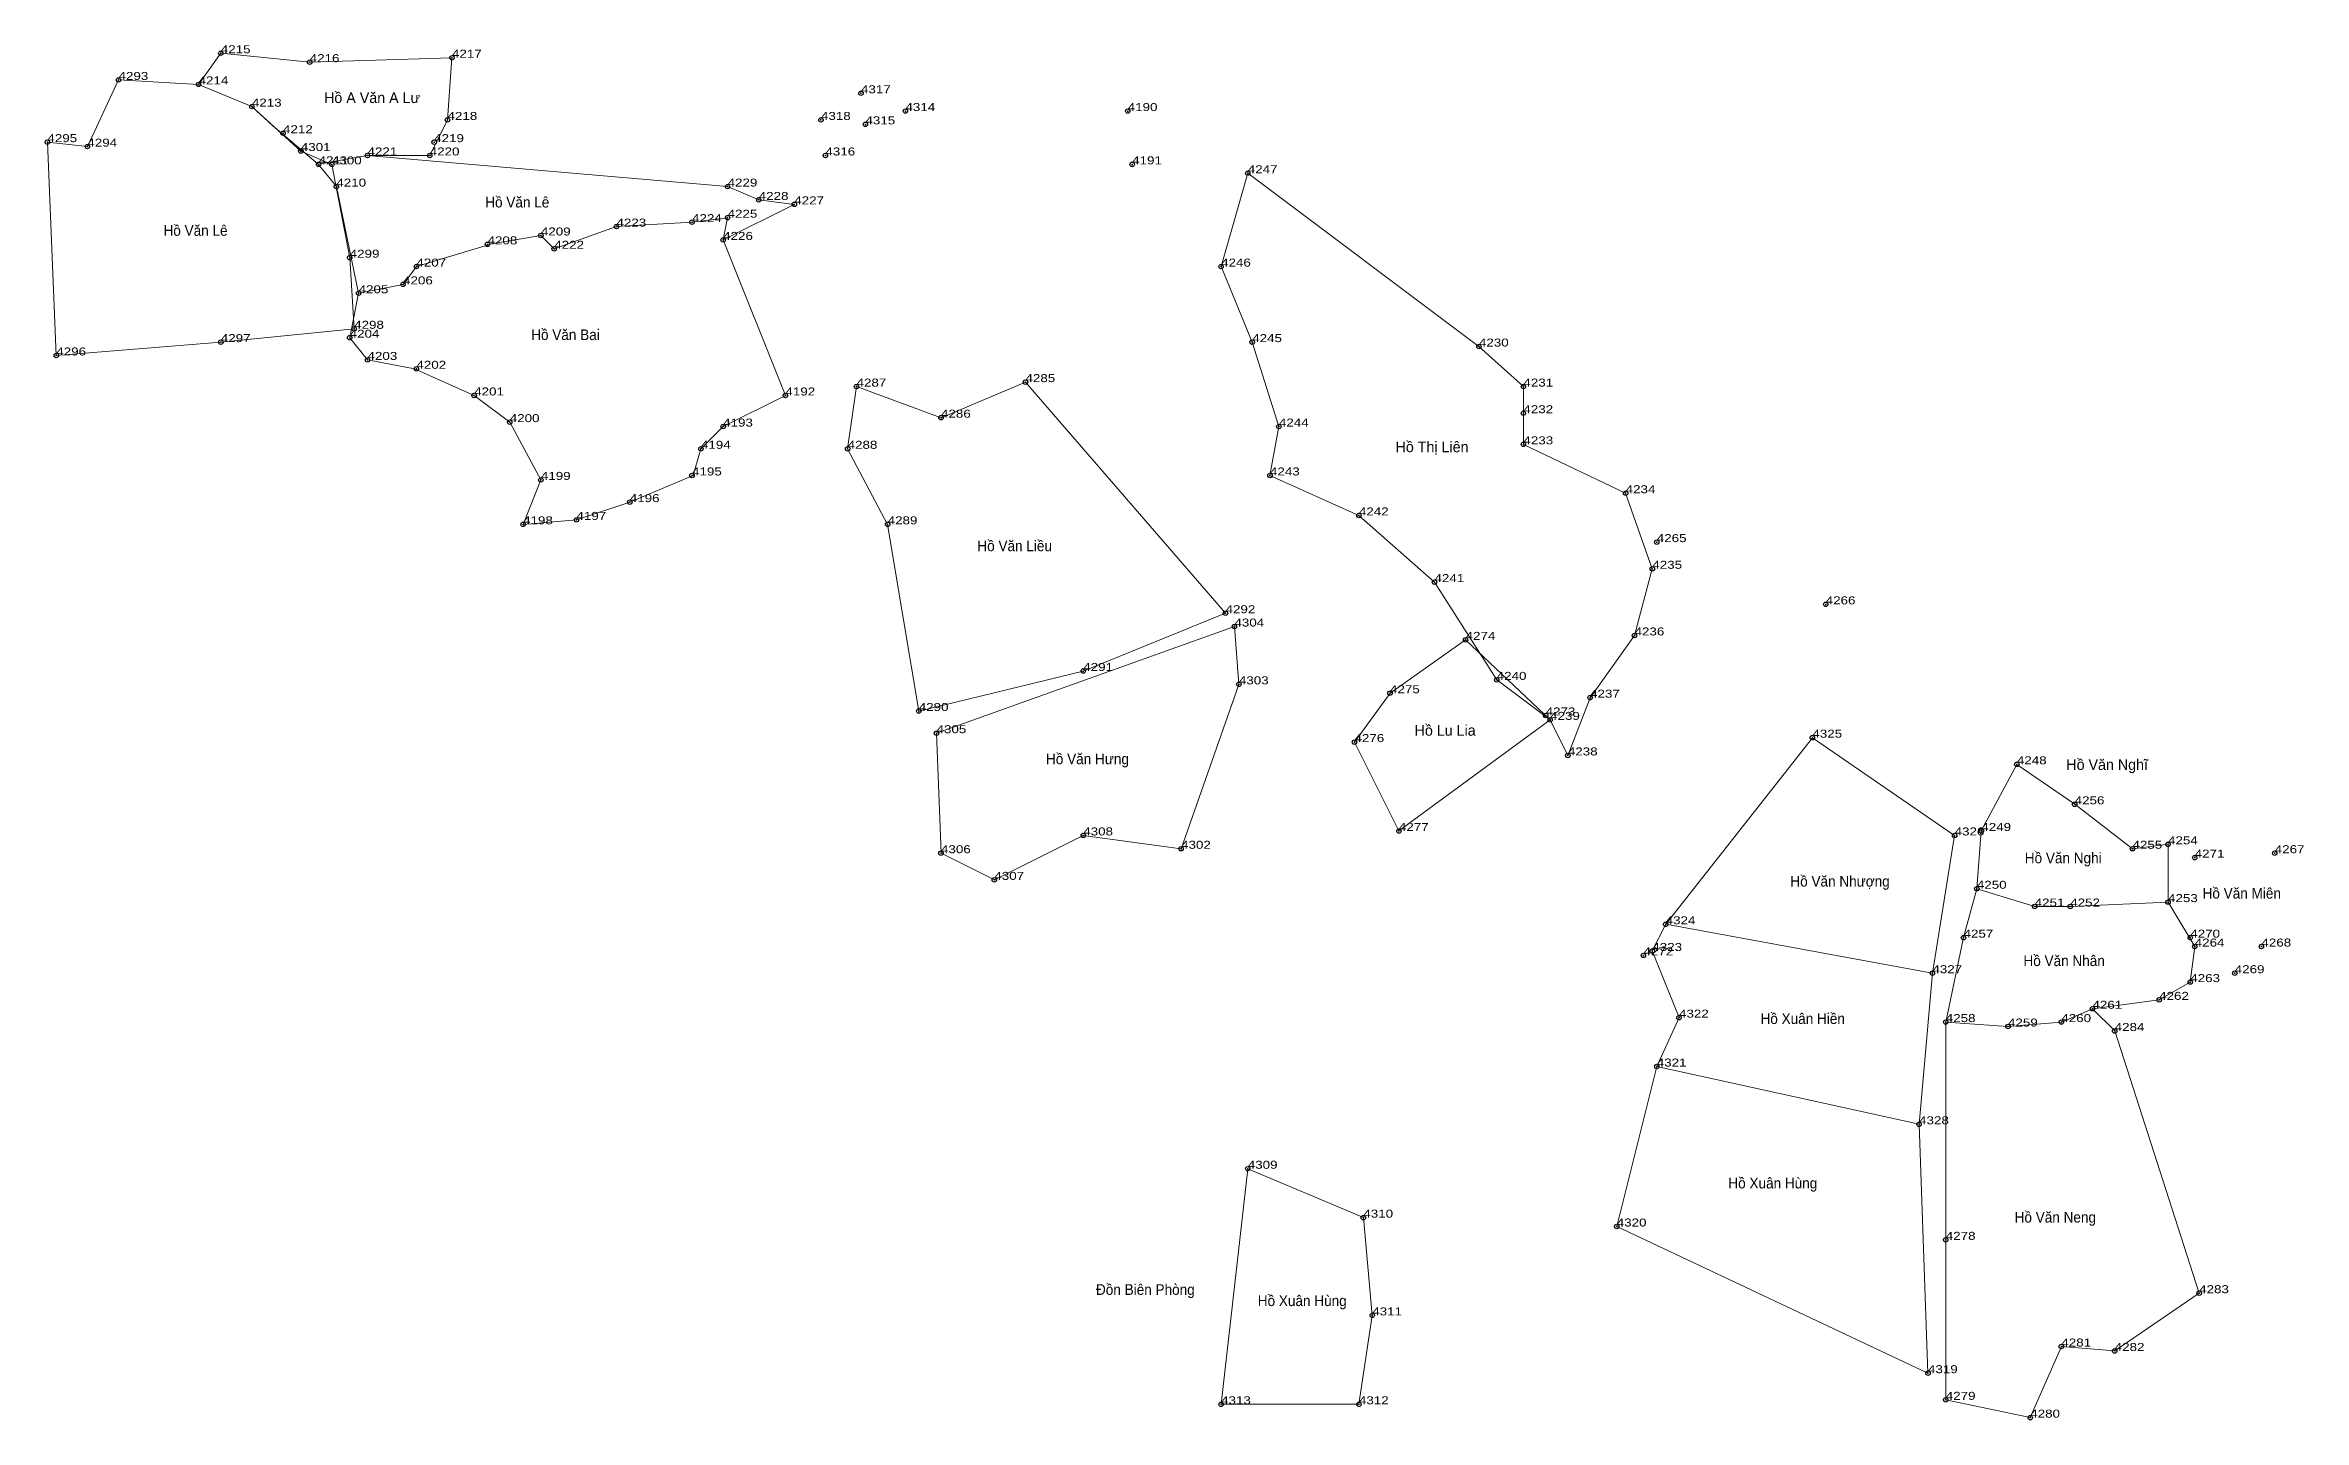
# Model space of a CAD drawing. Header units: centimetres. Extents: x 536072 to 541537, y 1838884 to 1841797.
# Drawn here: x 536072 to 536581, y 1838884 to 1839194 of the extents above; entities that cross this region are included whole.
import ezdxf
from ezdxf.enums import TextEntityAlignment as Align

# ---------------------------------------------------------------- set-up
doc = ezdxf.new("R2010")
doc.units = ezdxf.units.CM
doc.header["$LTSCALE"] = 2
doc.header["$PDMODE"] = 32
doc.header["$PDSIZE"] = 1
doc.layers.add('10', color=7, linetype='Continuous', lineweight=13)
doc.layers.add('7', color=7, linetype='Continuous')

msp = doc.modelspace()

# ---------------------------------------------------------------- linework, layer by layer
at = {"layer": '10'}
for p, q in [((536239, 1839115), (536225, 1839150)), ((536437, 1838996), (536497, 1838985))]:
    msp.add_line(p, q, dxfattribs=at)
for points in [[(536119, 1839180), (536107, 1839185), (536112, 1839192), (536132, 1839190), (536164, 1839191), (536163, 1839177), (536159, 1839169), (536145, 1839169), (536133.91, 1839167.04)], [(536133.91, 1839167.04), (536123.66, 1839175.75), (536119, 1839180)], [(536145, 1839169), (536226, 1839162), (536233, 1839159), (536241, 1839158), (536225, 1839150), (536226, 1839155), (536218, 1839154), (536201, 1839153), (536187, 1839148)], [(536143, 1839138), (536138, 1839162), (536133.91, 1839167.04)], [(536155.58, 1839120.96), (536145, 1839123), (536141, 1839128), (536143, 1839138), (536153, 1839140), (536156, 1839144), (536172.22, 1839148.88)], [(536172, 1839149), (536184, 1839151), (536187, 1839148)], [(536220, 1839103), (536218.24, 1839097.03), (536204, 1839091), (536192, 1839087), (536180, 1839086), (536184, 1839096), (536177, 1839109), (536169, 1839115), (536155.58, 1839120.96)], [(536239, 1839115), (536225, 1839108), (536220.12, 1839103.11)], [(536435, 1838964), (536440, 1838975), (536434, 1838990), (536437, 1838996), (536470, 1839038), (536502, 1839016), (536497, 1838985), (536494, 1838951)], [(536507, 1839004), (536504, 1838993), (536500, 1838974), (536514, 1838973), (536526, 1838974), (536533, 1838977), (536548, 1838979), (536555, 1838983), (536555, 1838983)], [(536555, 1838983), (536556, 1838991), (536550, 1839001)], [(536500, 1838974), (536500, 1838925), (536500, 1838889), (536519, 1838885), (536526, 1838901), (536538, 1838900), (536557, 1838913), (536538, 1838972), (536533, 1838977)]]:
    msp.add_lwpolyline(points, dxfattribs=at)
for points in [[(536089, 1839186), (536082, 1839171), (536073, 1839172), (536075, 1839124), (536112, 1839127), (536142, 1839130), (536141, 1839146), (536137, 1839167), (536130, 1839170), (536119, 1839180), (536107, 1839185)], [(536395, 1839126), (536405, 1839117), (536405, 1839111), (536405, 1839104), (536428, 1839093), (536434, 1839076), (536430, 1839061), (536420, 1839047), (536415, 1839034), (536411, 1839042), (536399, 1839051), (536385, 1839073), (536368, 1839088), (536348, 1839097), (536350, 1839108), (536344, 1839127), (536337, 1839144), (536343, 1839165)], [(536293, 1839118), (536274, 1839110), (536255, 1839117), (536253, 1839103), (536262, 1839086), (536269, 1839044), (536306, 1839053), (536338, 1839066)], [(536328, 1839013), (536341, 1839050), (536340, 1839063), (536273, 1839039), (536274, 1839012), (536286, 1839006), (536306, 1839016)], [(536411, 1839042), (536392, 1839060), (536375, 1839048), (536367, 1839037), (536377, 1839017)], [(536516, 1839032), (536508, 1839017), (536507, 1839004), (536520, 1839000), (536528, 1839000), (536550, 1839001), (536550, 1839014), (536542, 1839013), (536529, 1839023)], [(536496, 1838895), (536426, 1838928), (536435, 1838964), (536494, 1838951)], [(536343, 1838941), (536369, 1838930), (536371, 1838908), (536368, 1838888), (536337, 1838888)]]:
    msp.add_lwpolyline(points, close=True, dxfattribs=at)
at = {"layer": '7'}
for p in [(536112, 1839192), (536132, 1839190), (536164, 1839191), (536089, 1839186), (536107, 1839185), (536256, 1839183), (536119, 1839180), (536266, 1839179), (536316, 1839179), (536126, 1839174), (536163, 1839177), (536247, 1839177), (536257, 1839176), (536073, 1839172), (536082, 1839171), (536130, 1839170), (536145, 1839169), (536159, 1839169), (536160, 1839172), (536248, 1839169), (536134, 1839167), (536137, 1839167), (536317, 1839167), (536343, 1839165), (536138, 1839162), (536226, 1839162), (536233, 1839159), (536241, 1839158), (536201, 1839153), (536218, 1839154), (536226, 1839155), (536172, 1839149), (536184, 1839151), (536187, 1839148), (536225, 1839150), (536141, 1839146), (536156, 1839144), (536337, 1839144), (536143, 1839138), (536153, 1839140), (536112, 1839127), (536141, 1839128), (536142, 1839130), (536344, 1839127), (536075, 1839124), (536145, 1839123), (536395, 1839126), (536156, 1839121), (536255, 1839117), (536293, 1839118), (536405, 1839117), (536169, 1839115), (536239, 1839115), (536177, 1839109), (536225, 1839108), (536274, 1839110), (536350, 1839108), (536405, 1839111), (536220, 1839103), (536253, 1839103), (536405, 1839104), (536218, 1839097), (536348, 1839097), (536184, 1839096), (536428, 1839093), (536192, 1839087), (536204, 1839091), (536368, 1839088), (536180, 1839086), (536262, 1839086), (536435, 1839082), (536385, 1839073), (536434, 1839076), (536338, 1839066), (536473, 1839068), (536340, 1839063), (536430, 1839061), (536392, 1839060), (536306, 1839053), (536399, 1839051), (536341, 1839050), (536375, 1839048), (536420, 1839047), (536269, 1839044), (536410, 1839043), (536411, 1839042), (536273, 1839039), (536367, 1839037), (536470, 1839038), (536415, 1839034), (536516, 1839032), (536529, 1839023), (536306, 1839016), (536377, 1839017), (536502, 1839016), (536508, 1839017), (536274, 1839012), (536328, 1839013), (536542, 1839013), (536550, 1839014), (536556, 1839011), (536574, 1839012), (536286, 1839006), (536507, 1839004), (536520, 1839000), (536528, 1839000), (536550, 1839001), (536437, 1838996), (536434, 1838990), (536504, 1838993), (536555, 1838993), (536556, 1838991), (536571, 1838991), (536432, 1838989), (536497, 1838985), (536565, 1838985), (536555, 1838983), (536440, 1838975), (536533, 1838977), (536548, 1838979), (536500, 1838974), (536514, 1838973), (536526, 1838974), (536538, 1838972), (536435, 1838964), (536494, 1838951), (536343, 1838941), (536369, 1838930), (536426, 1838928), (536500, 1838925), (536557, 1838913), (536371, 1838908), (536526, 1838901), (536538, 1838900), (536496, 1838895), (536500, 1838889), (536337, 1838888), (536368, 1838888), (536519, 1838885)]:
    msp.add_point(p, dxfattribs=at)

# ---------------------------------------------------------------- texts
at = {"layer": '10'}
for s, p in [('Hồ A Văn A Lư', (536146.03, 1839180.8)), ('Hồ Thị Liên', (536384.45, 1839102.24)), ('Hồ Lu Lia', (536387.395, 1839038.44)), ('Hồ Văn Nghĩ', (536536.305, 1839030.74))]:
    msp.add_text(s, height=2.4, dxfattribs=at).set_placement(p, align=Align.CENTER)
at = {"layer": '10', "width": 0.95}
for s, p in [('Hồ Văn Lê', (536178.69, 1839157.3)), ('Hồ Văn Lê', (536106.32, 1839150.93)), ('Hồ Văn Bai', (536189.53, 1839127.47)), ('Hồ Văn Liều', (536290.57, 1839079.96)), ('Hồ Văn Hưng', (536306.95, 1839032.03)), ('Hồ Văn Nghi', (536526.42, 1839009.74)), ('Hồ Văn Nhượng', (536476.225, 1839004.49)), ('Hồ Văn Miên', (536566.585, 1839001.79)), ('Hồ Văn Nhân', (536526.63, 1838986.61)), ('Hồ Xuân Hiền', (536467.825, 1838973.58)), ('Hồ Xuân Hùng', (536461.105, 1838936.57)), ('Hồ Văn Neng', (536524.645, 1838928.89)), ('Đồn Biên Phòng', (536319.97, 1838912.62)), ('Hồ Xuân Hùng', (536355.255, 1838910.1))]:
    msp.add_text(s, height=2.4, dxfattribs=at).set_placement(p, align=Align.CENTER)
at = {"layer": '7', "width": 1.25}
for s, p in [('4215', (536112, 1839192)), ('4216', (536132, 1839190)), ('4217', (536164, 1839191)), ('4293', (536089, 1839186)), ('4214', (536107, 1839185)), ('4317', (536256, 1839183)), ('4213', (536119, 1839180)), ('4218', (536163, 1839177)), ('4318', (536247, 1839177)), ('4314', (536266, 1839179)), ('4190', (536316, 1839179)), ('4295', (536073, 1839172)), ('4212', (536126, 1839174)), ('4219', (536160, 1839172)), ('4315', (536257, 1839176)), ('4294', (536082, 1839171)), ('4301', (536130, 1839170)), ('4211', (536134, 1839167)), ('4300', (536137, 1839167)), ('4221', (536145, 1839169)), ('4220', (536159, 1839169)), ('4316', (536248, 1839169)), ('4191', (536317, 1839167)), ('4210', (536138, 1839162)), ('4229', (536226, 1839162)), ('4247', (536343, 1839165)), ('4228', (536233, 1839159)), ('4227', (536241, 1839158)), ('4209', (536184, 1839151)), ('4223', (536201, 1839153)), ('4224', (536218, 1839154)), ('4225', (536226, 1839155)), ('4299', (536141, 1839146)), ('4208', (536172, 1839149)), ('4222', (536187, 1839148)), ('4226', (536225, 1839150)), ('4207', (536156, 1839144)), ('4246', (536337, 1839144)), ('4205', (536143, 1839138)), ('4206', (536153, 1839140)), ('4297', (536112, 1839127)), ('4204', (536141, 1839128)), ('4298', (536142, 1839130)), ('4245', (536344, 1839127)), ('4230', (536395, 1839126)), ('4296', (536075, 1839124)), ('4203', (536145, 1839123)), ('4202', (536156, 1839121)), ('4287', (536255, 1839117)), ('4285', (536293, 1839118)), ('4231', (536405, 1839117)), ('4201', (536169, 1839115)), ('4192', (536239, 1839115)), ('4232', (536405, 1839111)), ('4200', (536177, 1839109)), ('4193', (536225, 1839108)), ('4286', (536274, 1839110)), ('4244', (536350, 1839108)), ('4194', (536220, 1839103)), ('4288', (536253, 1839103)), ('4233', (536405, 1839104)), ('4199', (536184, 1839096)), ('4195', (536218, 1839097)), ('4243', (536348, 1839097)), ('4196', (536204, 1839091)), ('4234', (536428, 1839093)), ('4198', (536180, 1839086)), ('4197', (536192, 1839087)), ('4289', (536262, 1839086)), ('4242', (536368, 1839088)), ('4265', (536435, 1839082)), ('4235', (536434, 1839076)), ('4241', (536385, 1839073)), ('4292', (536338, 1839066)), ('4266', (536473, 1839068)), ('4304', (536340, 1839063)), ('4274', (536392, 1839060)), ('4236', (536430, 1839061)), ('4291', (536306, 1839053)), ('4303', (536341, 1839050)), ('4240', (536399, 1839051)), ('4275', (536375, 1839048)), ('4237', (536420, 1839047)), ('4290', (536269, 1839044)), ('4273', (536410, 1839043)), ('4239', (536411, 1839042)), ('4305', (536273, 1839039)), ('4276', (536367, 1839037)), ('4325', (536470, 1839038)), ('4238', (536415, 1839034)), ('4248', (536516, 1839032)), ('4256', (536529, 1839023)), ('4308', (536306, 1839016)), ('4277', (536377, 1839017)), ('4326', (536502, 1839016)), ('4249', (536508, 1839017)), ('4254', (536550, 1839014)), ('4306', (536274, 1839012)), ('4302', (536328, 1839013)), ('4255', (536542, 1839013)), ('4271', (536556, 1839011)), ('4267', (536574, 1839012)), ('4307', (536286, 1839006)), ('4250', (536507, 1839004)), ('4251', (536520, 1839000)), ('4252', (536528, 1839000)), ('4253', (536550, 1839001)), ('4324', (536437, 1838996)), ('4272', (536432, 1838989)), ('4323', (536434, 1838990)), ('4257', (536504, 1838993)), ('4270', (536555, 1838993)), ('4264', (536556, 1838991)), ('4268', (536571, 1838991)), ('4327', (536497, 1838985)), ('4269', (536565, 1838985)), ('4262', (536548, 1838979)), ('4263', (536555, 1838983)), ('4322', (536440, 1838975)), ('4258', (536500, 1838974)), ('4260', (536526, 1838974)), ('4261', (536533, 1838977)), ('4259', (536514, 1838973)), ('4284', (536538, 1838972)), ('4321', (536435, 1838964)), ('4328', (536494, 1838951)), ('4309', (536343, 1838941)), ('4310', (536369, 1838930)), ('4320', (536426, 1838928)), ('4278', (536500, 1838925)), ('4283', (536557, 1838913)), ('4311', (536371, 1838908)), ('4281', (536526, 1838901)), ('4282', (536538, 1838900)), ('4319', (536496, 1838895)), ('4313', (536337, 1838888)), ('4312', (536368, 1838888)), ('4279', (536500, 1838889)), ('4280', (536519, 1838885))]:
    msp.add_text(s, height=1.8, dxfattribs=at).set_placement(p)

doc.saveas('drawing.dxf')
